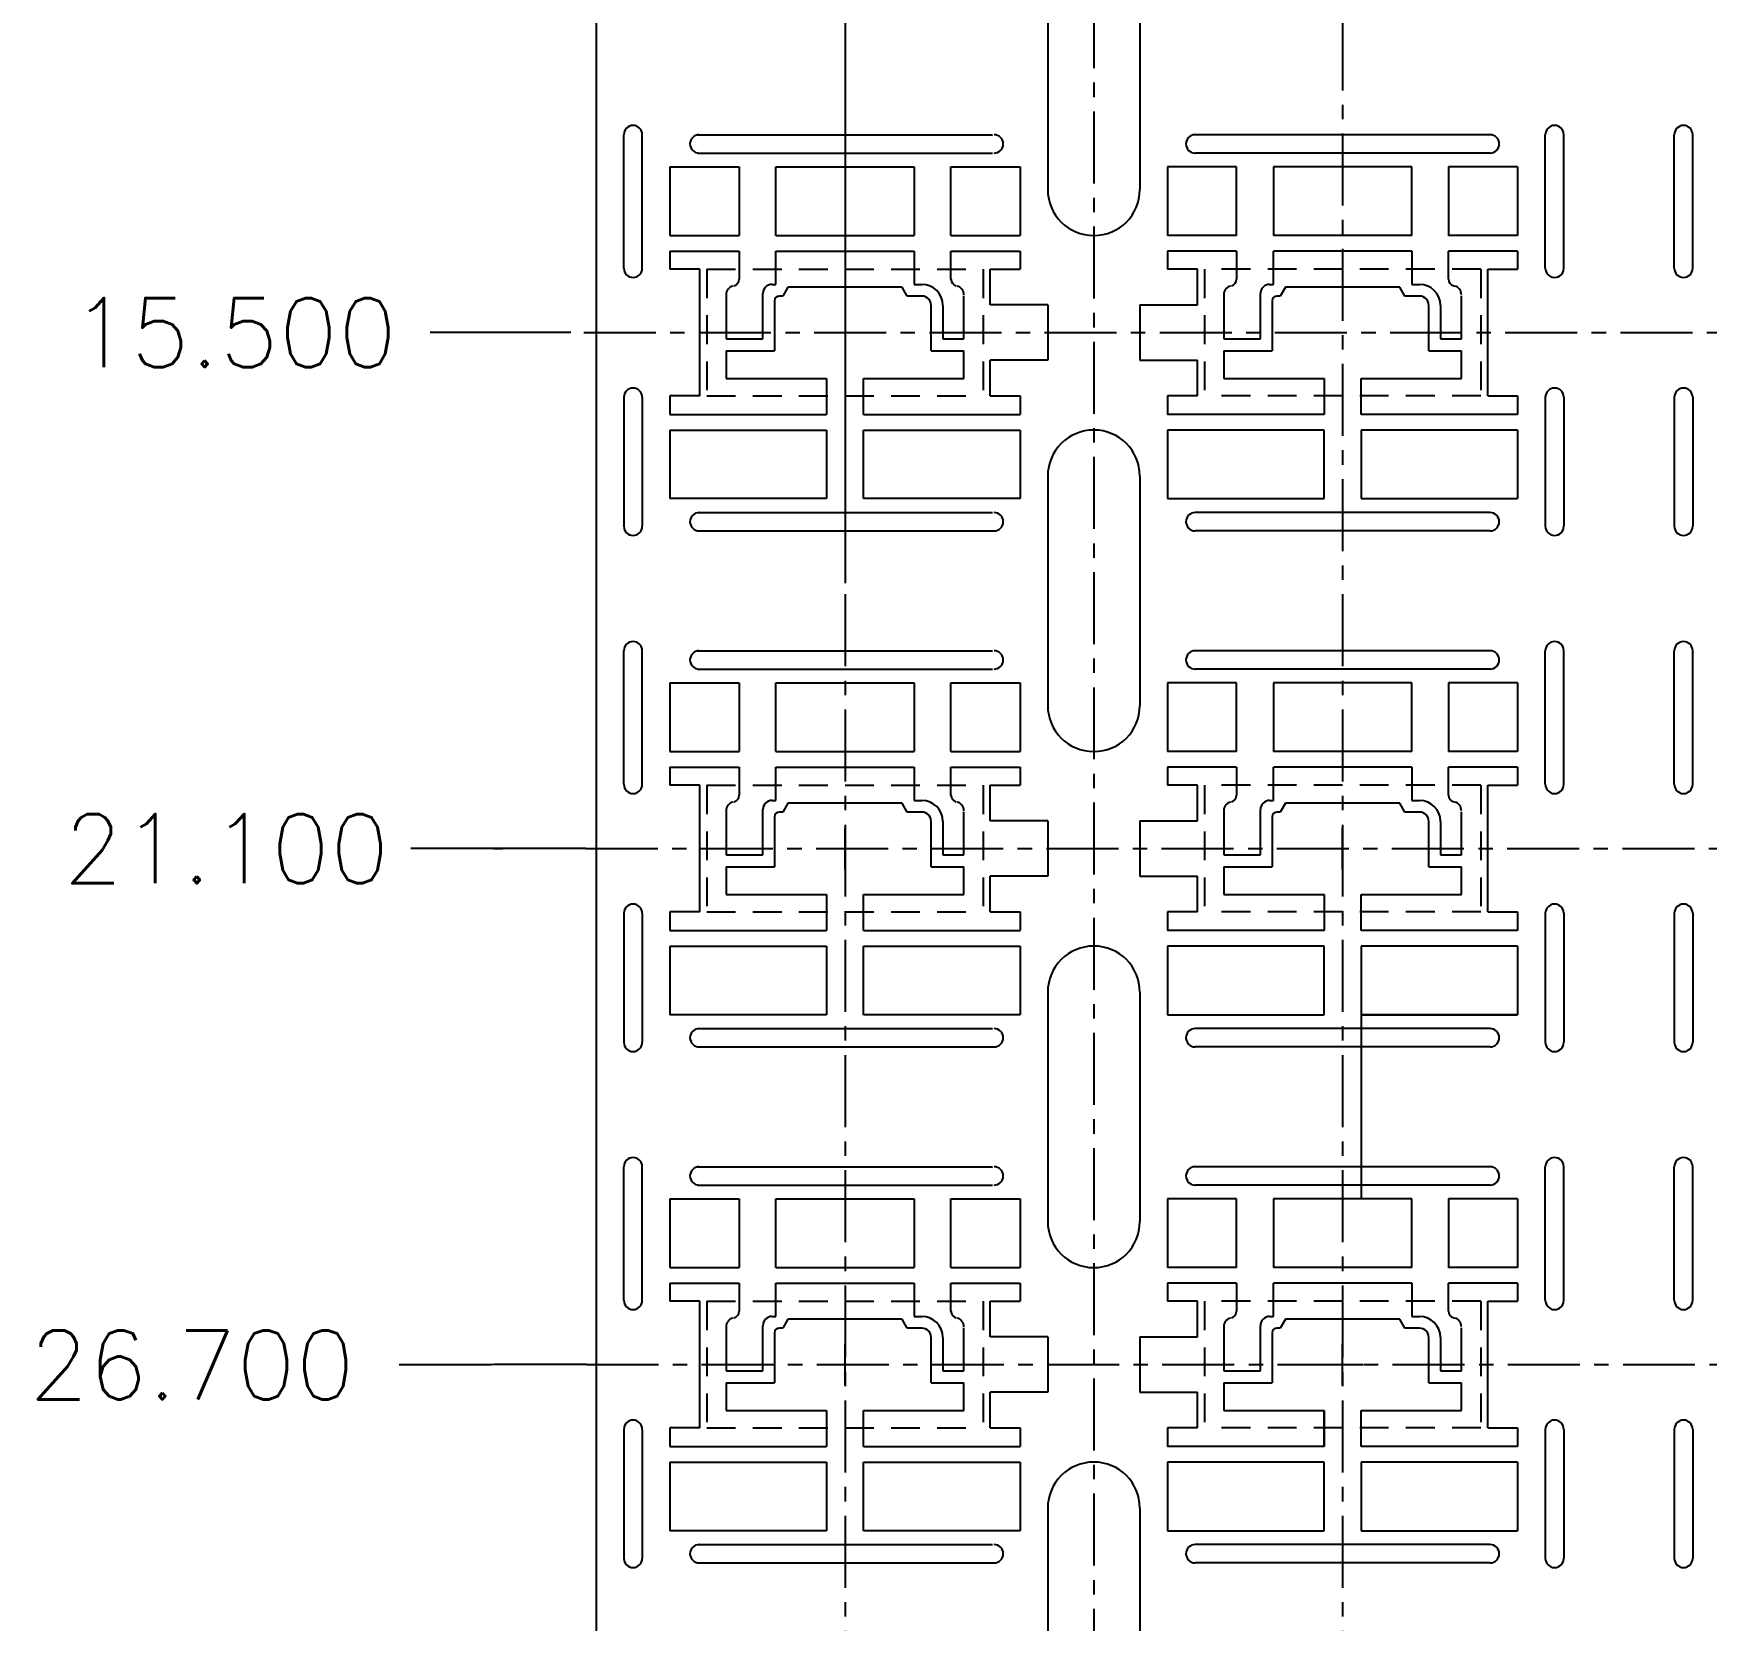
# Model space of a CAD drawing. Extents: x -243 to 181, y -292 to 90.
# Drawn here: x -242.5 to -169.9, y -62.9 to 6 of the extents above; entities that cross this region are included whole.
import ezdxf

# ---------------------------------------------------------------- set-up
doc = ezdxf.new("R2010")
doc.units = 0
doc.header["$LTSCALE"] = 2.5
doc.header["$MEASUREMENT"] = 0
doc.header["$PDMODE"] = 34
doc.linetypes.add('CENTER', pattern=[2, 1.25, -0.25, 0.25, -0.25])
doc.linetypes.add('DASHED', pattern=[0.8, 0.5, -0.3])
doc.layers.get('DEFPOINTS').update_dxf_attribs({"linetype": 'CONTINUOUS'})
for name, color, linetype in [('BORDER', 10, 'DASHED'), ('CENTER', 7, 'CENTER'), ('DIM', 7, 'CONTINUOUS'), ('INNERFRAME', 5, 'CONTINUOUS'), ('LF', 5, 'CONTINUOUS')]:
    doc.layers.add(name, color=color, linetype=linetype)
doc.styles.get("Standard").update_dxf_attribs({"font": 'txt.shx', "height": 3})
doc.dimstyles.new('DIM-B$6', dxfattribs={"dimscale": 2, "dimtxt": 3, "dimasz": 1, "dimexe": 1, "dimexo": 0, "dimgap": 1, "dimtad": 0, "dimtih": 1, "dimtoh": 1, "dimdec": 3, "dimlfac": 0.05, "dimzin": 0, "dimdsep": 46, "dimtxsty": 'STANDARD', "dimcen": 0.5, "dimadec": 0, "dimazin": 0, "dimtp": 0.025, "dimtm": 0.025, "dimtfac": 1, "dimtdec": 3, "dimtofl": 0, "dimtmove": 0, "dimatfit": 3, "dimfxl": 1, "dimtolj": 1, "dimtzin": 0, "dimarcsym": 0})
doc.dimstyles.new('DIM-B_ 1_4', dxfattribs={"dimtxt": 3, "dimasz": 1, "dimexe": 1, "dimexo": 0, "dimgap": 1, "dimtad": 0, "dimtih": 1, "dimtoh": 1, "dimlfac": 0.25, "dimzin": 0, "dimdsep": 46, "dimtxsty": 'STANDARD', "dimcen": 0.5, "dimadec": 0, "dimazin": 0, "dimtp": 0.025, "dimtm": 0.025, "dimtfac": 1, "dimtofl": 0, "dimtmove": 0, "dimatfit": 3, "dimfxl": 1, "dimtolj": 1, "dimtzin": 0, "dimarcsym": 0})

# ---------------------------------------------------------------- blocks, each defined once
blk = doc.blocks.new('*D9')
at = {"layer": 'DEFPOINTS', "color": 0, "transparency": 16777216}
for p in [(-93.932, 876.233), (-111.945, 814.234), (-105.84, 814.234)]:
    blk.add_point(p, dxfattribs=at)
at = {"layer": 'DIM', "color": 0, "lineweight": -2, "transparency": 16777216}
blk.add_line((-105.84, 814.234), (-111.945, 814.234), dxfattribs=at)
at = {"layer": 'DIM', "color": 0, "transparency": 16777216, "insert": (-120.445, 814.234), "char_height": 3, "attachment_point": 5}
blk.add_mtext('\\A1;15.500', dxfattribs=at)
blk = doc.blocks.new('*D10')
at = {"layer": 'DEFPOINTS', "color": 0, "transparency": 16777216}
for p in [(-93.932, 876.233), (-112.786, 791.833), (-105.187, 791.834)]:
    blk.add_point(p, dxfattribs=at)
at = {"layer": 'DIM', "color": 0, "lineweight": -2, "transparency": 16777216}
for p, q in [((-108.786, 791.833), (-112.786, 791.833)), ((-105.187, 791.834), (-109.187, 791.834)), ((-109.187, 791.834), (-108.786, 791.833))]:
    blk.add_line(p, q, dxfattribs=at)
at = {"layer": 'DIM', "color": 0, "transparency": 16777216, "insert": (-120.786, 791.833), "char_height": 3, "attachment_point": 5}
blk.add_mtext('\\A1;21.100', dxfattribs=at)
blk = doc.blocks.new('*D11')
at = {"layer": 'DEFPOINTS', "color": 0, "transparency": 16777216}
for p in [(-93.932, 876.233), (-113.281, 769.423), (-105.158, 769.433)]:
    blk.add_point(p, dxfattribs=at)
at = {"layer": 'DIM', "color": 0, "lineweight": -2, "transparency": 16777216}
for p, q in [((-109.281, 769.423), (-113.281, 769.423)), ((-109.158, 769.433), (-109.281, 769.423)), ((-105.158, 769.433), (-109.158, 769.433))]:
    blk.add_line(p, q, dxfattribs=at)
at = {"layer": 'DIM', "color": 0, "transparency": 16777216, "insert": (-122.281, 769.423), "char_height": 3, "attachment_point": 5}
blk.add_mtext('\\A1;26.700', dxfattribs=at)
blk = doc.blocks.new('*D12')
at = {"layer": 'DEFPOINTS', "color": 0, "transparency": 16777216}
for p in [(-93.932, 876.233), (-113.183, 747.032), (-105.246, 747.033)]:
    blk.add_point(p, dxfattribs=at)
at = {"layer": 'DIM', "color": 0, "lineweight": -2, "transparency": 16777216}
for p, q in [((-109.183, 747.032), (-113.183, 747.032)), ((-105.246, 747.033), (-109.246, 747.033)), ((-109.246, 747.033), (-109.183, 747.032))]:
    blk.add_line(p, q, dxfattribs=at)
at = {"layer": 'DIM', "color": 0, "transparency": 16777216, "insert": (-122.183, 747.032), "char_height": 3, "attachment_point": 5}
blk.add_mtext('\\A1;32.300', dxfattribs=at)
blk = doc.blocks.new('*D13')
at = {"layer": 'DEFPOINTS', "color": 0, "transparency": 16777216}
for p in [(-93.932, 876.233), (-112.415, 724.633), (-105.4, 724.635)]:
    blk.add_point(p, dxfattribs=at)
at = {"layer": 'DIM', "color": 0, "lineweight": -2, "transparency": 16777216}
for p, q in [((-108.415, 724.633), (-112.415, 724.633)), ((-105.4, 724.635), (-109.4, 724.635)), ((-109.4, 724.635), (-108.415, 724.633))]:
    blk.add_line(p, q, dxfattribs=at)
at = {"layer": 'DIM', "color": 0, "transparency": 16777216, "insert": (-121.415, 724.633), "char_height": 3, "attachment_point": 5}
blk.add_mtext('\\A1;37.900', dxfattribs=at)
blk = doc.blocks.new('*D14')
at = {"layer": 'DEFPOINTS', "color": 0, "transparency": 16777216}
for p in [(-93.932, 876.233), (-113.476, 702.233), (-104.89, 702.233)]:
    blk.add_point(p, dxfattribs=at)
at = {"layer": 'DIM', "color": 0, "lineweight": -2, "transparency": 16777216}
for p, q in [((-109.476, 702.233), (-113.476, 702.233)), ((-108.89, 702.233), (-109.476, 702.233)), ((-104.89, 702.233), (-108.89, 702.233))]:
    blk.add_line(p, q, dxfattribs=at)
at = {"layer": 'DIM', "color": 0, "transparency": 16777216, "insert": (-122.476, 702.233), "char_height": 3, "attachment_point": 5}
blk.add_mtext('\\A1;43.500', dxfattribs=at)
blk = doc.blocks.new('*D15')
at = {"layer": 'DEFPOINTS', "color": 0, "transparency": 16777216}
for p in [(-93.932, 876.233), (-113.218, 687.569), (-105.172, 685.033)]:
    blk.add_point(p, dxfattribs=at)
at = {"layer": 'DIM', "color": 0, "lineweight": -2, "transparency": 16777216}
for p, q in [((-109.218, 687.569), (-113.218, 687.569)), ((-109.172, 685.033), (-109.218, 687.569)), ((-105.172, 685.033), (-109.172, 685.033))]:
    blk.add_line(p, q, dxfattribs=at)
at = {"layer": 'DIM', "color": 0, "transparency": 16777216, "insert": (-122.218, 687.569), "char_height": 3, "attachment_point": 5}
blk.add_mtext('\\A1;47.800', dxfattribs=at)
blk = doc.blocks.new('*D17')
at = {"layer": 'DEFPOINTS', "color": 0, "transparency": 16777216}
for p in [(-93.932, 876.233), (-112.783, 679.033), (-101.512, 679.033)]:
    blk.add_point(p, dxfattribs=at)
at = {"layer": 'DIM', "color": 0, "lineweight": -2, "transparency": 16777216}
blk.add_line((-101.512, 679.033), (-112.783, 679.033), dxfattribs=at)
at = {"layer": 'DIM', "color": 0, "transparency": 16777216, "insert": (-120.533, 679.033), "char_height": 3, "attachment_point": 5}
blk.add_mtext('\\A1;49.30', dxfattribs=at)
blk = doc.blocks.new('*D20')
at = {"layer": 'DEFPOINTS', "color": 0, "transparency": 16777216}
for p in [(-93.932, 876.233), (-113.935, 682.253), (-104.732, 682.253)]:
    blk.add_point(p, dxfattribs=at)
at = {"layer": 'DIM', "color": 0, "lineweight": -2, "transparency": 16777216}
blk.add_line((-104.732, 682.253), (-113.935, 682.253), dxfattribs=at)
at = {"layer": 'DIM', "color": 0, "transparency": 16777216, "insert": (-121.685, 682.253), "char_height": 3, "attachment_point": 5}
blk.add_mtext('\\A1;48.50', dxfattribs=at)
blk = doc.blocks.new('*D91')
at = {"layer": 'DEFPOINTS', "color": 0, "transparency": 16777216}
for p in [(-93.932, 876.233), (9.066, 808.004), (33.118, 808.004)]:
    blk.add_point(p, dxfattribs=at)
at = {"layer": 'DIM', "color": 0, "lineweight": -2, "transparency": 16777216}
blk.add_line((9.066, 808.004), (33.118, 808.004), dxfattribs=at)
at = {"layer": 'DIM', "color": 0, "transparency": 16777216, "insert": (39.368, 808.004), "char_height": 3, "attachment_point": 5}
blk.add_mtext('\\A1;17.06', dxfattribs=at)
blk = doc.blocks.new('*D92')
at = {"layer": 'DEFPOINTS', "color": 0, "transparency": 16777216}
for p in [(-93.932, 876.233), (9.066, 798.047), (33.358, 798.047)]:
    blk.add_point(p, dxfattribs=at)
at = {"layer": 'DIM', "color": 0, "lineweight": -2, "transparency": 16777216}
blk.add_line((9.066, 798.047), (33.358, 798.047), dxfattribs=at)
at = {"layer": 'DIM', "color": 0, "transparency": 16777216, "insert": (39.858, 798.047), "char_height": 3, "attachment_point": 5}
blk.add_mtext('\\A1;19.55', dxfattribs=at)
blk = doc.blocks.new('*D93')
at = {"layer": 'DEFPOINTS', "color": 0, "transparency": 16777216}
for p in [(-93.932, 876.233), (9.066, 763.204), (33.708, 763.204)]:
    blk.add_point(p, dxfattribs=at)
at = {"layer": 'DIM', "color": 0, "lineweight": -2, "transparency": 16777216}
blk.add_line((9.066, 763.204), (33.708, 763.204), dxfattribs=at)
at = {"layer": 'DIM', "color": 0, "transparency": 16777216, "insert": (40.708, 763.204), "char_height": 3, "attachment_point": 5}
blk.add_mtext('\\A1;28.26', dxfattribs=at)
blk = doc.blocks.new('*D94')
at = {"layer": 'DEFPOINTS', "color": 0, "transparency": 16777216}
for p in [(-93.932, 876.233), (10.066, 753.248), (34.058, 753.248)]:
    blk.add_point(p, dxfattribs=at)
at = {"layer": 'DIM', "color": 0, "lineweight": -2, "transparency": 16777216}
blk.add_line((10.066, 753.248), (34.058, 753.248), dxfattribs=at)
at = {"layer": 'DIM', "color": 0, "transparency": 16777216, "insert": (40.808, 753.248), "char_height": 3, "attachment_point": 5}
blk.add_mtext('\\A1;30.75', dxfattribs=at)
blk = doc.blocks.new('*D95')
at = {"layer": 'DEFPOINTS', "color": 0, "transparency": 16777216}
for p in [(-93.932, 876.233), (9.066, 718.404), (35.128, 718.404)]:
    blk.add_point(p, dxfattribs=at)
at = {"layer": 'DIM', "color": 0, "lineweight": -2, "transparency": 16777216}
blk.add_line((9.066, 718.404), (35.128, 718.404), dxfattribs=at)
at = {"layer": 'DIM', "color": 0, "transparency": 16777216, "insert": (42.128, 718.404), "char_height": 3, "attachment_point": 5}
blk.add_mtext('\\A1;39.46', dxfattribs=at)
blk = doc.blocks.new('*D96')
at = {"layer": 'DEFPOINTS', "color": 0, "transparency": 16777216}
for p in [(-93.932, 876.233), (9.066, 708.448), (35.718, 708.448)]:
    blk.add_point(p, dxfattribs=at)
at = {"layer": 'DIM', "color": 0, "lineweight": -2, "transparency": 16777216}
blk.add_line((9.066, 708.448), (35.718, 708.448), dxfattribs=at)
at = {"layer": 'DIM', "color": 0, "transparency": 16777216, "insert": (42.218, 708.448), "char_height": 3, "attachment_point": 5}
blk.add_mtext('\\A1;41.95', dxfattribs=at)
blk = doc.blocks.new('41930')
at = {"layer": 'INNERFRAME'}
for p, q in [((-221.82, 47.61), (-221.82, 41.55)), ((-213.82, 40.4), (-213.82, 47.61)), ((-183.82, 47.61), (-183.82, 40.4)), ((-175.82, 41.55), (-175.82, 47.61)), ((-214.66, 40.4), (-213.82, 40.4)), ((-183.82, 40.4), (-182.12, 40.4)), ((-224.62, 38.12), (-224.62, 28.6)), ((-216.66, 28.6), (-216.66, 38.4)), ((-214.12, 36.86), (-214.12, 26)), ((-212.34, 37.86), (-213.12, 37.86)), ((-211.22, 39.8), (-212.34, 37.86)), ((-196.32, 39.8), (-211.22, 39.8)), ((-186.42, 39.8), (-196.32, 39.8)), ((-185.3, 37.86), (-186.42, 39.8)), ((-182.12, 37.86), (-185.3, 37.86)), ((-173.02, 28.6), (-173.02, 37.94)), ((-180.12, 26), (-180.12, 35.86)), ((-177.58, 35.86), (-177.58, 28.6)), ((-224.62, 28.6), (-216.66, 28.6)), ((-224.62, 26), (-224.62, 20)), ((-224.62, 26), (-214.12, 26)), ((-180.12, 26), (-173.02, 26)), ((-177.58, 28.6), (-173.02, 28.6)), ((-173.02, 20), (-173.02, 26)), ((-224.62, 24.1), (-224.62, 20)), ((-224.62, 24.09), (-224.62, 19.99)), ((-224.62, 20), (-202.82, 20)), ((-202.82, 20), (-202.82, 12.19)), ((-194.82, 12.19), (-194.82, 20)), ((-194.82, 20), (-173.02, 20))]:
    blk.add_line(p, q, dxfattribs=at)
for centre, radius, start, end in [((-222.62, 38.12), 2, 105, 180), ((-223.32, 41.55), 1.5, 285, 360), ((-214.66, 38.4), 2, 90, 180), ((-182.12, 35.86), 4.54, 0, 90), ((-174.32, 41.55), 1.5, 180, 255), ((-175.02, 38.12), 2, 360, 75), ((-213.12, 36.86), 1, 90, 180), ((-182.12, 35.86), 2, 0, 90)]:
    blk.add_arc(centre, radius, start, end, dxfattribs=at)
blk = doc.blocks.new('*D114')
at = {"layer": 'DEFPOINTS', "color": 0, "transparency": 16777216}
for p in [(-93.932, 876.233), (8.066, 820.447), (33.138, 820.447)]:
    blk.add_point(p, dxfattribs=at)
at = {"layer": 'DIM', "color": 0, "lineweight": -2, "transparency": 16777216}
blk.add_line((8.066, 820.447), (33.138, 820.447), dxfattribs=at)
at = {"layer": 'DIM', "color": 0, "transparency": 16777216, "insert": (39.638, 820.447), "char_height": 3, "attachment_point": 5}
blk.add_mtext('\\A1;13.95', dxfattribs=at)
blk = doc.blocks.new('*D116')
at = {"layer": 'DEFPOINTS', "color": 0, "transparency": 16777216}
for p in [(-93.932, 876.233), (8.066, 785.604), (33.138, 785.604)]:
    blk.add_point(p, dxfattribs=at)
at = {"layer": 'DIM', "color": 0, "lineweight": -2, "transparency": 16777216}
blk.add_line((8.066, 785.604), (33.138, 785.604), dxfattribs=at)
at = {"layer": 'DIM', "color": 0, "transparency": 16777216, "insert": (40.138, 785.604), "char_height": 3, "attachment_point": 5}
blk.add_mtext('\\A1;22.66', dxfattribs=at)
blk = doc.blocks.new('*D117')
at = {"layer": 'DEFPOINTS', "color": 0, "transparency": 16777216}
for p in [(-93.932, 876.233), (8.066, 775.647), (33.138, 775.647)]:
    blk.add_point(p, dxfattribs=at)
at = {"layer": 'DIM', "color": 0, "lineweight": -2, "transparency": 16777216}
blk.add_line((8.066, 775.647), (33.138, 775.647), dxfattribs=at)
at = {"layer": 'DIM', "color": 0, "transparency": 16777216, "insert": (39.638, 775.647), "char_height": 3, "attachment_point": 5}
blk.add_mtext('\\A1;25.15', dxfattribs=at)
blk = doc.blocks.new('*D118')
at = {"layer": 'DEFPOINTS', "color": 0, "transparency": 16777216}
for p in [(-93.932, 876.233), (8.066, 730.848), (33.138, 730.848)]:
    blk.add_point(p, dxfattribs=at)
at = {"layer": 'DIM', "color": 0, "lineweight": -2, "transparency": 16777216}
blk.add_line((8.066, 730.848), (33.138, 730.848), dxfattribs=at)
at = {"layer": 'DIM', "color": 0, "transparency": 16777216, "insert": (40.138, 730.848), "char_height": 3, "attachment_point": 5}
blk.add_mtext('\\A1;36.35', dxfattribs=at)
blk = doc.blocks.new('*D119')
at = {"layer": 'DEFPOINTS', "color": 0, "transparency": 16777216}
for p in [(-93.932, 876.233), (8.066, 740.804), (33.138, 740.804)]:
    blk.add_point(p, dxfattribs=at)
at = {"layer": 'DIM', "color": 0, "lineweight": -2, "transparency": 16777216}
blk.add_line((8.066, 740.804), (33.138, 740.804), dxfattribs=at)
at = {"layer": 'DIM', "color": 0, "transparency": 16777216, "insert": (40.138, 740.804), "char_height": 3, "attachment_point": 5}
blk.add_mtext('\\A1;33.86', dxfattribs=at)
blk = doc.blocks.new('*U128')
at = {"layer": 'LF'}
for p, q in [((-17.235, 8.6), (-4.435, 8.6)), ((17.165, 8.6), (4.365, 8.6)), ((-17.235, 7.8), (-4.435, 7.8)), ((17.165, 7.8), (4.365, 7.8)), ((-17.235, -7.8), (-4.435, -7.8)), ((17.165, -7.8), (4.365, -7.8)), ((-17.165, -8.6), (-4.365, -8.6)), ((17.165, -8.6), (4.365, -8.6))]:
    blk.add_line(p, q, dxfattribs=at)
for centre, start, end in [((-17.165, 8.2), 90, 270), ((-4.365, 8.2), 270, 90), ((4.365, 8.2), 90, 270), ((17.165, 8.2), 270, 90), ((-17.165, -8.2), 90, 270), ((-4.365, -8.2), 270, 90), ((4.365, -8.2), 90, 270), ((17.165, -8.2), 270, 90)]:
    blk.add_arc(centre, 0.4, start, end, dxfattribs=at)
blk = doc.blocks.new('*U129')
at = {"layer": 'DIM', "color": 0, "linetype": 'ByBlock', "lineweight": -2, "transparency": 16777216}
for p in [(0, -44.8), (0, -67.2), (0, -89.6)]:
    blk.add_blockref('*U128', p, dxfattribs=at)

msp = doc.modelspace()

# ---------------------------------------------------------------- linework, layer by layer
at = {"layer": 'BORDER'}
for p, q in [((-213.316, -4.2693), (-213.316, -9.7693)), ((-213.316, -4.2693), (-201.316, -4.2693)), ((-201.316, -4.2693), (-201.316, -9.7693)), ((-179.716, -4.2693), (-191.716, -4.2693)), ((-191.716, -4.2693), (-191.716, -9.7693)), ((-179.716, -4.2693), (-179.716, -9.7693)), ((-213.316, -9.7693), (-201.316, -9.7693)), ((-179.716, -9.7693), (-191.716, -9.7693)), ((-213.316, -26.6692), (-213.316, -32.1692)), ((-213.316, -26.6692), (-201.316, -26.6692)), ((-201.316, -26.6692), (-201.316, -32.1692)), ((-179.716, -26.6692), (-191.716, -26.6692)), ((-191.716, -26.6692), (-191.716, -32.1692)), ((-179.716, -26.6692), (-179.716, -32.1692)), ((-213.316, -32.1692), (-201.316, -32.1692)), ((-179.716, -32.1692), (-191.716, -32.1692)), ((-213.316, -49.0691), (-213.316, -54.5691)), ((-213.316, -49.0691), (-201.316, -49.0691)), ((-201.316, -49.0691), (-201.316, -54.5691)), ((-179.716, -49.0691), (-191.716, -49.0691)), ((-191.716, -49.0691), (-191.716, -54.5691)), ((-179.716, -49.0691), (-179.716, -54.5691)), ((-213.316, -54.5691), (-201.316, -54.5691)), ((-179.716, -54.5691), (-191.716, -54.5691))]:
    msp.add_line(p, q, dxfattribs=at)
at = {"layer": 'CENTER'}
for p, q in [((-207.316, 66.6204), (-207.316, -143.3763)), ((-185.716, 66.6204), (-185.716, -143.7334)), ((-196.516, 52.5823), (-196.516, -132.0777)), ((-207.316, 5.3604), (-207.316, -18.8696)), ((-207.316, 4.2885), (-207.316, -17.8935)), ((-218.655, -7.0194), (-82.2718, -7.0194)), ((-218.5717, -29.419), (-82.6123, -29.419)), ((-218.5429, -51.8201), (-82.442, -51.8201))]:
    msp.add_line(p, q, dxfattribs=at)
at = {"layer": 'CENTER', "linetype": 'CENTER'}
for p, q in [((-207.316, -30.319), (-207.316, -28.519)), ((-185.716, -30.319), (-185.716, -28.519)), ((-208.216, -29.419), (-206.416, -29.419)), ((-207.316, -52.7201), (-207.316, -50.9201)), ((-185.716, -52.7201), (-185.716, -50.9201)), ((-208.216, -51.8201), (-206.416, -51.8201)), ((-186.616, -51.8201), (-184.816, -51.8201))]:
    msp.add_line(p, q, dxfattribs=at)
at = {"layer": 'INNERFRAME'}
for p, q in [((-211.916, 0.1725), (-211.916, -2.8058)), ((-210.316, -2.8058), (-210.316, 0.1725)), ((-204.316, 0.1725), (-204.316, -2.8058)), ((-202.716, -2.8058), (-202.716, 0.1725)), ((-190.316, -2.8058), (-190.316, 0.1725)), ((-188.716, 0.1725), (-188.716, -2.8058)), ((-182.716, -2.8058), (-182.716, 0.1725)), ((-181.116, 0.1725), (-181.116, -2.8058)), ((-208.116, -11.2493), (-208.116, -14.2275)), ((-206.516, -14.2275), (-206.516, -11.2493)), ((-186.516, -14.2275), (-186.516, -11.2493)), ((-184.916, -11.2493), (-184.916, -14.2275)), ((-211.916, -22.2274), (-211.916, -25.2057)), ((-210.316, -25.2057), (-210.316, -22.2274)), ((-204.316, -22.2274), (-204.316, -25.2057)), ((-202.716, -25.2057), (-202.716, -22.2274)), ((-190.316, -25.2057), (-190.316, -22.2274)), ((-188.716, -22.2274), (-188.716, -25.2057)), ((-182.716, -25.2057), (-182.716, -22.2274)), ((-181.116, -22.2274), (-181.116, -25.2057)), ((-208.116, -33.6492), (-208.116, -36.6274)), ((-206.516, -36.6274), (-206.516, -33.6492)), ((-186.516, -36.6274), (-186.516, -33.6492)), ((-184.916, -33.6492), (-184.916, -36.6274)), ((-211.916, -44.6273), (-211.916, -47.6056)), ((-210.316, -47.6056), (-210.316, -44.6273)), ((-204.316, -44.6273), (-204.316, -47.6056)), ((-202.716, -47.6056), (-202.716, -44.6273)), ((-190.316, -47.6056), (-190.316, -44.6273)), ((-188.716, -44.6273), (-188.716, -47.6056)), ((-182.716, -47.6056), (-182.716, -44.6273)), ((-181.116, -44.6273), (-181.116, -47.6056)), ((-202.716, -49.4971), (-202.716, -48.2856)), ((-186.516, -55.3691), (-186.516, -53.8073)), ((-208.116, -56.0491), (-208.116, -59.0273)), ((-206.516, -59.0273), (-206.516, -56.0491)), ((-186.516, -59.0273), (-186.516, -56.0491)), ((-184.916, -56.0491), (-184.916, -59.0273))]:
    msp.add_line(p, q, dxfattribs=at)
at = {"layer": 'LF'}
for p, q in [((-218.116, 57.7604), (-218.116, -138.9996)), ((-198.516, 9.1506), (-198.516, -0.8058)), ((-194.516, 9.1506), (-194.516, -0.8058)), ((-216.916, -4.2275), (-216.916, 1.5725)), ((-216.116, -4.2275), (-216.116, 1.5725)), ((-176.916, -4.2275), (-176.916, 1.5725)), ((-176.116, -4.2275), (-176.116, 1.5725)), ((-171.3169, -4.2275), (-171.3169, 1.5725)), ((-170.5169, -4.2275), (-170.5169, 1.5725)), ((-214.916, 0.1725), (-211.916, 0.1725)), ((-214.916, 0.1725), (-214.916, -2.8058)), ((-210.316, 0.1725), (-204.316, 0.1725)), ((-202.716, 0.1725), (-199.716, 0.1725)), ((-199.716, 0.1725), (-199.716, -2.8058)), ((-199.716, 0.1725), (-199.716, -2.8058)), ((-190.316, 0.1725), (-193.316, 0.1725)), ((-193.316, 0.1725), (-193.316, -2.8058)), ((-193.316, 0.1725), (-193.316, -2.8058)), ((-182.716, 0.1725), (-188.716, 0.1725)), ((-178.116, 0.1725), (-181.116, 0.1725)), ((-178.116, 0.1725), (-178.116, -2.8058)), ((-214.916, -2.8058), (-211.916, -2.8058)), ((-210.316, -2.8058), (-204.316, -2.8058)), ((-202.716, -2.8058), (-199.716, -2.8058)), ((-190.316, -2.8058), (-193.316, -2.8058)), ((-182.716, -2.8058), (-188.716, -2.8058)), ((-178.116, -2.8058), (-181.116, -2.8058)), ((-214.916, -3.4858), (-211.916, -3.4858)), ((-214.916, -3.4858), (-214.916, -4.2693)), ((-210.316, -3.4858), (-204.316, -3.4858)), ((-202.716, -3.4858), (-199.716, -3.4858)), ((-199.716, -3.4858), (-199.716, -4.2693)), ((-190.316, -3.4858), (-193.316, -3.4858)), ((-193.316, -3.4858), (-193.316, -4.2693)), ((-182.716, -3.4858), (-188.716, -3.4858)), ((-178.116, -3.4858), (-181.116, -3.4858)), ((-178.116, -3.4858), (-178.116, -4.2693)), ((-213.62, -4.2693), (-214.916, -4.2693)), ((-213.62, -9.7693), (-213.62, -4.2693)), ((-201.012, -5.8193), (-201.012, -4.2693)), ((-201.012, -4.2693), (-199.716, -4.2693)), ((-192.02, -4.2693), (-193.316, -4.2693)), ((-192.02, -5.8193), (-192.02, -4.2693)), ((-179.412, -9.7693), (-179.412, -4.2693)), ((-179.412, -4.2693), (-178.116, -4.2693)), ((-198.516, -5.8193), (-201.012, -5.8193)), ((-198.516, -5.8193), (-198.516, -8.2193)), ((-194.516, -5.8193), (-192.02, -5.8193)), ((-194.516, -5.8193), (-194.516, -8.2193)), ((-201.012, -9.7693), (-201.012, -8.2193)), ((-198.516, -8.2193), (-201.012, -8.2193)), ((-194.516, -8.2193), (-192.02, -8.2193)), ((-192.02, -9.7693), (-192.02, -8.2193)), ((-216.916, -9.8275), (-216.916, -15.4275)), ((-216.116, -9.8275), (-216.116, -15.4275)), ((-214.916, -9.7693), (-214.916, -10.5693)), ((-213.62, -9.7693), (-214.916, -9.7693)), ((-201.012, -9.7693), (-199.716, -9.7693)), ((-199.716, -9.7693), (-199.716, -10.5693)), ((-193.316, -9.7693), (-193.316, -10.5693)), ((-192.02, -9.7693), (-193.316, -9.7693)), ((-179.412, -9.7693), (-178.116, -9.7693)), ((-178.116, -9.7693), (-178.116, -10.5693)), ((-176.916, -9.8275), (-176.916, -15.4275)), ((-176.116, -9.8275), (-176.116, -15.4275)), ((-171.3169, -9.8275), (-171.3169, -15.4275)), ((-170.5169, -9.8275), (-170.5169, -15.4275)), ((-214.916, -10.5693), (-208.116, -10.5693)), ((-206.516, -10.5693), (-199.716, -10.5693)), ((-186.516, -10.5693), (-193.316, -10.5693)), ((-178.116, -10.5693), (-184.916, -10.5693)), ((-214.916, -11.2493), (-208.116, -11.2493)), ((-214.916, -11.2493), (-214.916, -14.2275)), ((-206.516, -11.2493), (-199.716, -11.2493)), ((-199.716, -11.2493), (-199.716, -14.2275)), ((-186.516, -11.2493), (-193.316, -11.2493)), ((-193.316, -11.2493), (-193.316, -14.2275)), ((-178.116, -11.2493), (-184.916, -11.2493)), ((-178.116, -11.2493), (-178.116, -14.2275)), ((-198.516, -13.2493), (-198.516, -23.2057)), ((-194.516, -13.2493), (-194.516, -23.2057)), ((-208.116, -14.2275), (-214.916, -14.2275)), ((-199.716, -14.2275), (-206.516, -14.2275)), ((-193.316, -14.2275), (-186.516, -14.2275)), ((-184.916, -14.2275), (-178.116, -14.2275)), ((-216.916, -26.6274), (-216.916, -20.8274)), ((-216.116, -26.6274), (-216.116, -20.8274)), ((-176.916, -26.6274), (-176.916, -20.8274)), ((-176.116, -26.6274), (-176.116, -20.8274)), ((-171.3169, -26.6274), (-171.3169, -20.8274)), ((-170.5169, -26.6274), (-170.5169, -20.8274)), ((-214.916, -22.2274), (-211.916, -22.2274)), ((-214.916, -22.2274), (-214.916, -25.2057)), ((-210.316, -22.2274), (-204.316, -22.2274)), ((-202.716, -22.2274), (-199.716, -22.2274)), ((-199.716, -22.2274), (-199.716, -25.2057)), ((-199.716, -22.2274), (-199.716, -25.2057)), ((-190.316, -22.2274), (-193.316, -22.2274)), ((-193.316, -22.2274), (-193.316, -25.2057)), ((-193.316, -22.2274), (-193.316, -25.2057)), ((-182.716, -22.2274), (-188.716, -22.2274)), ((-178.116, -22.2274), (-181.116, -22.2274)), ((-178.116, -22.2274), (-178.116, -25.2057)), ((-214.916, -25.2057), (-211.916, -25.2057)), ((-210.316, -25.2057), (-204.316, -25.2057)), ((-202.716, -25.2057), (-199.716, -25.2057)), ((-190.316, -25.2057), (-193.316, -25.2057)), ((-182.716, -25.2057), (-188.716, -25.2057)), ((-178.116, -25.2057), (-181.116, -25.2057)), ((-214.916, -25.8857), (-211.916, -25.8857)), ((-214.916, -25.8857), (-214.916, -26.6692)), ((-210.316, -25.8857), (-204.316, -25.8857)), ((-202.716, -25.8857), (-199.716, -25.8857)), ((-199.716, -25.8857), (-199.716, -26.6692)), ((-190.316, -25.8857), (-193.316, -25.8857)), ((-193.316, -25.8857), (-193.316, -26.6692)), ((-182.716, -25.8857), (-188.716, -25.8857)), ((-178.116, -25.8857), (-181.116, -25.8857)), ((-178.116, -25.8857), (-178.116, -26.6692)), ((-213.62, -26.6692), (-214.916, -26.6692)), ((-213.62, -32.1692), (-213.62, -26.6692)), ((-201.012, -28.2192), (-201.012, -26.6692)), ((-201.012, -26.6692), (-199.716, -26.6692)), ((-192.02, -26.6692), (-193.316, -26.6692)), ((-192.02, -28.2192), (-192.02, -26.6692)), ((-179.412, -32.1692), (-179.412, -26.6692)), ((-179.412, -26.6692), (-178.116, -26.6692)), ((-198.516, -28.2192), (-201.012, -28.2192)), ((-198.516, -28.2192), (-198.516, -30.6192)), ((-194.516, -28.2192), (-192.02, -28.2192)), ((-194.516, -28.2192), (-194.516, -30.6192)), ((-201.012, -32.1692), (-201.012, -30.6192)), ((-198.516, -30.6192), (-201.012, -30.6192)), ((-194.516, -30.6192), (-192.02, -30.6192)), ((-192.02, -32.1692), (-192.02, -30.6192)), ((-216.916, -32.2274), (-216.916, -37.8274)), ((-216.116, -32.2274), (-216.116, -37.8274)), ((-214.916, -32.1692), (-214.916, -32.9692)), ((-213.62, -32.1692), (-214.916, -32.1692)), ((-201.012, -32.1692), (-199.716, -32.1692)), ((-199.716, -32.1692), (-199.716, -32.9692)), ((-193.316, -32.1692), (-193.316, -32.9692)), ((-192.02, -32.1692), (-193.316, -32.1692)), ((-179.412, -32.1692), (-178.116, -32.1692)), ((-178.116, -32.1692), (-178.116, -32.9692)), ((-176.916, -32.2274), (-176.916, -37.8274)), ((-176.116, -32.2274), (-176.116, -37.8274)), ((-171.3169, -32.2274), (-171.3169, -37.8274)), ((-170.5169, -32.2274), (-170.5169, -37.8274)), ((-214.916, -32.9692), (-208.116, -32.9692)), ((-206.516, -32.9692), (-199.716, -32.9692)), ((-186.516, -32.9692), (-193.316, -32.9692)), ((-178.116, -32.9692), (-184.916, -32.9692)), ((-214.916, -33.6492), (-208.116, -33.6492)), ((-214.916, -33.6492), (-214.916, -36.6274)), ((-206.516, -33.6492), (-199.716, -33.6492)), ((-199.716, -33.6492), (-199.716, -36.6274)), ((-186.516, -33.6492), (-193.316, -33.6492)), ((-193.316, -33.6492), (-193.316, -36.6274)), ((-178.116, -33.6492), (-184.916, -33.6492)), ((-178.116, -33.6492), (-178.116, -36.6274)), ((-178.116, -33.6492), (-178.116, -36.6274)), ((-198.516, -35.6492), (-198.516, -45.6056)), ((-194.516, -35.6492), (-194.516, -45.6056)), ((-208.116, -36.6274), (-214.916, -36.6274)), ((-199.716, -36.6274), (-206.516, -36.6274)), ((-193.316, -36.6274), (-186.516, -36.6274)), ((-178.116, -36.6274), (-184.916, -36.6274)), ((-184.916, -36.6274), (-178.116, -36.6274)), ((-184.916, -36.6274), (-184.916, -44.6273)), ((-216.916, -49.0273), (-216.916, -43.2273)), ((-216.116, -49.0273), (-216.116, -43.2273)), ((-176.916, -49.0273), (-176.916, -43.2273)), ((-176.116, -49.0273), (-176.116, -43.2273)), ((-171.3169, -49.0273), (-171.3169, -43.2273)), ((-170.5169, -49.0273), (-170.5169, -43.2273)), ((-214.916, -44.6273), (-211.916, -44.6273)), ((-214.916, -44.6273), (-214.916, -47.6056)), ((-210.316, -44.6273), (-204.316, -44.6273)), ((-202.716, -44.6273), (-199.716, -44.6273)), ((-199.716, -44.6273), (-199.716, -47.6056)), ((-199.716, -44.6273), (-199.716, -47.6056)), ((-190.316, -44.6273), (-193.316, -44.6273)), ((-193.316, -44.6273), (-193.316, -47.6056)), ((-193.316, -44.6273), (-193.316, -47.6056)), ((-182.716, -44.6273), (-188.716, -44.6273)), ((-178.116, -44.6273), (-181.116, -44.6273)), ((-178.116, -44.6273), (-178.116, -47.6056)), ((-214.916, -47.6056), (-211.916, -47.6056)), ((-210.316, -47.6056), (-204.316, -47.6056)), ((-202.716, -47.6056), (-199.716, -47.6056)), ((-190.316, -47.6056), (-193.316, -47.6056)), ((-182.716, -47.6056), (-188.716, -47.6056)), ((-178.116, -47.6056), (-181.116, -47.6056)), ((-214.916, -48.2856), (-211.916, -48.2856)), ((-214.916, -48.2856), (-214.916, -49.0691)), ((-210.316, -48.2856), (-204.316, -48.2856)), ((-202.716, -48.2856), (-199.716, -48.2856)), ((-199.716, -48.2856), (-199.716, -49.0691)), ((-190.316, -48.2856), (-193.316, -48.2856)), ((-193.316, -48.2856), (-193.316, -49.0691)), ((-182.716, -48.2856), (-188.716, -48.2856)), ((-178.116, -48.2856), (-181.116, -48.2856)), ((-178.116, -48.2856), (-178.116, -49.0691)), ((-213.62, -49.0691), (-214.916, -49.0691)), ((-213.62, -54.5691), (-213.62, -49.0691)), ((-201.012, -50.6191), (-201.012, -49.0691)), ((-201.012, -49.0691), (-199.716, -49.0691)), ((-192.02, -49.0691), (-193.316, -49.0691)), ((-192.02, -50.6191), (-192.02, -49.0691)), ((-179.412, -54.5691), (-179.412, -49.0691)), ((-179.412, -49.0691), (-178.116, -49.0691)), ((-198.516, -50.6191), (-201.012, -50.6191)), ((-198.516, -50.6191), (-198.516, -53.0191)), ((-194.516, -50.6191), (-192.02, -50.6191)), ((-194.516, -50.6191), (-194.516, -53.0191)), ((-201.012, -54.5691), (-201.012, -53.0191)), ((-198.516, -53.0191), (-201.012, -53.0191)), ((-194.516, -53.0191), (-192.02, -53.0191)), ((-192.02, -54.5691), (-192.02, -53.0191)), ((-216.916, -54.6273), (-216.916, -60.2273)), ((-216.116, -54.6273), (-216.116, -60.2273)), ((-214.916, -54.5691), (-214.916, -55.3691)), ((-213.62, -54.5691), (-214.916, -54.5691)), ((-201.012, -54.5691), (-199.716, -54.5691)), ((-199.716, -54.5691), (-199.716, -55.3691)), ((-193.316, -54.5691), (-193.316, -55.3691)), ((-192.02, -54.5691), (-193.316, -54.5691)), ((-179.412, -54.5691), (-178.116, -54.5691)), ((-178.116, -54.5691), (-178.116, -55.3691)), ((-176.916, -54.6273), (-176.916, -60.2273)), ((-176.116, -54.6273), (-176.116, -60.2273)), ((-171.3169, -54.6273), (-171.3169, -60.2273)), ((-170.5169, -54.6273), (-170.5169, -60.2273)), ((-214.916, -55.3691), (-208.116, -55.3691)), ((-206.516, -55.3691), (-199.716, -55.3691)), ((-186.516, -55.3691), (-193.316, -55.3691)), ((-178.116, -55.3691), (-184.916, -55.3691)), ((-214.916, -56.0491), (-208.116, -56.0491)), ((-214.916, -56.0491), (-214.916, -59.0273)), ((-206.516, -56.0491), (-199.716, -56.0491)), ((-199.716, -56.0491), (-199.716, -59.0273)), ((-186.516, -56.0491), (-193.316, -56.0491)), ((-193.316, -56.0491), (-193.316, -59.0273)), ((-178.116, -56.0491), (-184.916, -56.0491)), ((-178.116, -56.0491), (-178.116, -59.0273)), ((-198.516, -58.0491), (-198.516, -68.0055)), ((-194.516, -58.0491), (-194.516, -68.0055)), ((-208.116, -59.0273), (-214.916, -59.0273)), ((-199.716, -59.0273), (-206.516, -59.0273)), ((-193.316, -59.0273), (-186.516, -59.0273)), ((-184.916, -59.0273), (-178.116, -59.0273))]:
    msp.add_line(p, q, dxfattribs=at)
for centre, radius, start, end in [((-216.516, 1.5725), 0.4, 0, 180), ((-176.516, 1.5725), 0.4, 0, 180), ((-170.9169, 1.5725), 0.4, 0, 180), ((-196.516, -0.8058), 2, 180, 0), ((-216.516, -4.2275), 0.4, 180, 0), ((-176.516, -4.2275), 0.4, 180, 0), ((-170.9169, -4.2275), 0.4, 180, 0), ((-216.516, -9.8275), 0.4, 0, 180), ((-176.516, -9.8275), 0.4, 0, 180), ((-170.9169, -9.8275), 0.4, 0, 180), ((-196.516, -13.2493), 2, 0, 180), ((-216.516, -15.4275), 0.4, 180, 0), ((-176.516, -15.4275), 0.4, 180, 0), ((-170.9169, -15.4275), 0.4, 180, 0), ((-216.516, -20.8274), 0.4, 0, 180), ((-176.516, -20.8274), 0.4, 0, 180), ((-170.9169, -20.8274), 0.4, 0, 180), ((-196.516, -23.2057), 2, 180, 0), ((-216.516, -26.6274), 0.4, 180, 0), ((-176.516, -26.6274), 0.4, 180, 0), ((-170.9169, -26.6274), 0.4, 180, 0), ((-216.516, -32.2274), 0.4, 0, 180), ((-176.516, -32.2274), 0.4, 0, 180), ((-170.9169, -32.2274), 0.4, 0, 180), ((-196.516, -35.6492), 2, 0, 180), ((-216.516, -37.8274), 0.4, 180, 0), ((-176.516, -37.8274), 0.4, 180, 0), ((-170.9169, -37.8274), 0.4, 180, 0), ((-216.516, -43.2273), 0.4, 0, 180), ((-176.516, -43.2273), 0.4, 0, 180), ((-170.9169, -43.2273), 0.4, 0, 180), ((-196.516, -45.6056), 2, 180, 0), ((-216.516, -49.0273), 0.4, 180, 0), ((-176.516, -49.0273), 0.4, 180, 0), ((-170.9169, -49.0273), 0.4, 180, 0), ((-216.516, -54.6273), 0.4, 0, 180), ((-176.516, -54.6273), 0.4, 0, 180), ((-170.9169, -54.6273), 0.4, 0, 180), ((-196.516, -58.0491), 2, 0, 180), ((-216.516, -60.2273), 0.4, 180, 0), ((-176.516, -60.2273), 0.4, 180, 0), ((-170.9169, -60.2273), 0.4, 180, 0)]:
    msp.add_arc(centre, radius, start, end, dxfattribs=at)

# ---------------------------------------------------------------- block references
at = {"layer": 'DIM', "linetype": 'ByBlock'}
msp.add_blockref('*U129', (-196.481, 37.7723), dxfattribs=at)
at = {"layer": 'DIM', "color": 0, "xscale": 0.2, "yscale": 0.2, "zscale": 0.2}
for p in [(-167.552, -13.0075), (-145.952, -13.0075), (-167.552, -35.4074), (-145.952, -35.4074), (-167.552, -57.8073), (-145.952, -57.8073)]:
    msp.add_blockref('41930', p, dxfattribs=at)

# ---------------------------------------------------------------- dimensions: what is measured, and where the dimension line sits
at = {"layer": 'DIM'}
for feature_location, offset, origin, override, picture, middle, set_off in [((-218.274, -119.0203), (-8.5864, 0.0001), (-207.316, 54.9804), {"dimscale": 2, "dimtxt": 1, "dimasz": 1, "dimexe": 1, "dimexo": 0, "dimgap": 1, "dimlfac": 0.25, "dimcen": 0.5, "dimtp": 0.04, "dimtm": 0.04, "dimtdec": 2, "dimtmove": 0}, '*D14', (-235.8604, -119.0202), (-113.3844, -821.253)), ((-218.5429, -51.8201), (-8.1229, -0.0099), (-207.316, 54.9804), {"dimscale": 2, "dimtxt": 1, "dimasz": 1, "dimexe": 1, "dimexo": 0, "dimgap": 1, "dimlfac": 0.25, "dimcen": 0.5, "dimtp": 0.04, "dimtm": 0.04, "dimtdec": 2, "dimtmove": 0}, '*D11', (-235.6658, -51.83), (-113.3844, -821.253)), ((-218.556, -136.2196), (-8.0462, 2.5357), (-207.316, 54.9804), {"dimscale": 2, "dimtxt": 1, "dimasz": 1, "dimexe": 1, "dimexo": 0, "dimgap": 1, "dimlfac": 0.25, "dimcen": 0.5, "dimtp": 0.04, "dimtm": 0.04, "dimtdec": 2, "dimtmove": 0}, '*D15', (-235.6022, -133.684), (-113.3844, -821.253)), ((-218.6303, -74.2202), (-7.937, -0.0004), (-207.316, 54.9804), {"dimscale": 2, "dimtxt": 1, "dimasz": 1, "dimexe": 1, "dimexo": 0, "dimgap": 1, "dimlfac": 0.25, "dimcen": 0.5, "dimtp": 0.04, "dimtm": 0.04, "dimtdec": 2, "dimtmove": 0}, '*D12', (-235.5673, -74.2206), (-113.3844, -821.253)), ((-218.7841, -96.618), (-7.0155, -0.0018), (-207.316, 54.9804), {"dimscale": 2, "dimtxt": 1, "dimasz": 1, "dimexe": 1, "dimexo": 0, "dimgap": 1, "dimlfac": 0.25, "dimcen": 0.5, "dimtp": 0.04, "dimtm": 0.04, "dimtdec": 2, "dimtmove": 0}, '*D13', (-234.7995, -96.6198), (-113.3844, -821.253)), ((-218.5717, -29.419), (-7.5983, -0.0006), (-207.316, 54.9804), {"dimscale": 2, "dimtxt": 1, "dimasz": 1, "dimexe": 1, "dimexo": 0, "dimgap": 1, "dimlfac": 0.25, "dimcen": 0.5, "dimtp": 0.04, "dimtm": 0.04, "dimtdec": 2, "dimtmove": 0}, '*D10', (-234.17, -29.4196), (-113.3844, -821.253)), ((-218.115996936, -138.9996274014), (-9.2036844847, 0), (-207.315996936, 54.9803725986), {"dimscale": 2, "dimtxt": 1, "dimasz": 1, "dimexe": 1, "dimexo": 0, "dimgap": 1, "dimdec": 2, "dimlfac": 0.25, "dimcen": 0.5, "dimtp": 0.04, "dimtm": 0.04, "dimtdec": 2, "dimtmove": 0}, '*D20', (-235.0696814207, -138.9996274014), (-113.3843923669, -821.2530041637)), ((-219.2248, -7.0194), (-6.1047, 0), (-207.316, 54.9804), {"dimscale": 2, "dimtxt": 1, "dimasz": 1, "dimexe": 1, "dimexo": 0, "dimgap": 1, "dimlfac": 0.25, "dimcen": 0.5, "dimtp": 0.04, "dimtm": 0.04, "dimtdec": 2, "dimtmove": 0}, '*D9', (-233.8295, -7.0194), (-113.3844, -821.253)), ((-214.896, -142.2196), (-11.2715, 0), (-207.316, 54.9804), {"dimscale": 2, "dimtxt": 1, "dimasz": 1, "dimexe": 1, "dimexo": 0, "dimgap": 1, "dimdec": 2, "dimlfac": 0.25, "dimcen": 0.5, "dimtp": 0.04, "dimtm": 0.04, "dimtdec": 2, "dimtmove": 0}, '*D17', (-233.9175, -142.2196), (-113.3844, -821.253))]:
    dim = msp.add_ordinate_dim(feature_location=feature_location, offset=offset, dtype=0, origin=origin, dimstyle='DIM-B$6', override=override, dxfattribs=at)
    dim.commit()
    dim.dimension.update_dxf_attribs({"geometry": picture, "text_midpoint": middle, "insert": set_off})
for feature_location, offset, picture, middle in [((-104.3183, -13.2493), (24.0523, 0), '*D91', (-74.016, -13.2493)), ((-104.3183, -23.2057), (24.2923, 0), '*D92', (-73.526, -23.2057)), ((-104.3183, -58.0491), (24.6423, 0), '*D93', (-72.676, -58.0491)), ((-103.3183, -68.0055), (23.9923, 0), '*D94', (-72.576, -68.0055)), ((-104.3183, -102.8489), (26.0623, 0), '*D95', (-71.256, -102.8489)), ((-104.3183, -112.8053), (26.6523, 0), '*D96', (-71.166, -112.8053)), ((-105.3183, -0.8058), (25.0723, 0), '*D114', (-73.746, -0.8058)), ((-105.3183, -35.6492), (25.0723, 0), '*D116', (-73.246, -35.6492)), ((-105.3183, -45.6056), (25.0723, 0), '*D117', (-73.746, -45.6056)), ((-105.3183, -90.4054), (25.0723, 0), '*D118', (-73.246, -90.4054)), ((-105.3183, -80.449), (25.0723, 0), '*D119', (-73.246, -80.449))]:
    dim = msp.add_ordinate_dim(feature_location=feature_location, offset=offset, dtype=0, origin=(-207.316, 54.9804), dimstyle='DIM-B_ 1_4', dxfattribs=at)
    dim.commit()
    dim.dimension.update_dxf_attribs({"geometry": picture, "text_midpoint": middle, "insert": (-113.3844, -821.253)})

doc.saveas('drawing.dxf')
